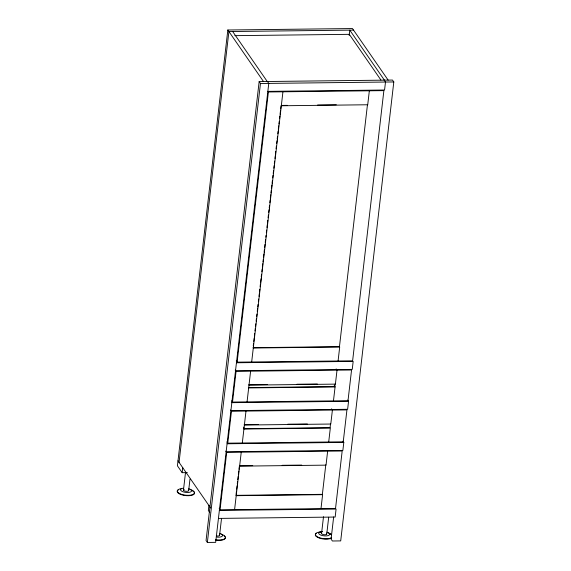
<?xml version="1.0" encoding="UTF-8"?>
<svg xmlns="http://www.w3.org/2000/svg" width="571" height="571" viewBox="0 0 571 571"><rect width="100%" height="100%" fill="white"/><g stroke="black" fill="none" stroke-linecap="round" stroke-linejoin="round"><path stroke-width="0.86" d="M388.13 80.104L352.457 28.55L227.836 29.999L177.417 465.808L182.17 472.681L187.359 472.624M179.058 462.367L228.907 31.548L353.528 30.099M177.531 492.388L177.574 492.002M182.17 472.681L182.749 467.692M183.477 490.032L185.518 472.41M188.658 490.56L189.986 479.105M208.907 505.499L208.329 510.488L209.757 512.551M333.65 516.955L331.087 539.103L332.393 540.994L340.701 540.901L393.804 81.946L392.498 80.054L259.155 81.603L206.052 540.559L207.359 542.45L215.667 542.35L268.77 83.395L267.464 81.503M207.359 542.45L260.462 83.494L259.155 81.603M226.701 452.353L342.179 451.004L335.534 508.475L220.049 509.817L226.701 452.353L225.83 451.09M231.455 411.241L346.94 409.899L343.242 441.826L227.765 443.175L231.455 411.241L230.584 409.985M236.073 371.336L351.558 369.994L348.003 400.721L232.518 402.063L236.073 371.336L235.202 370.072M237.136 362.157L268.399 91.967L383.876 90.625L352.621 360.815L237.136 362.157L236.266 360.893M219.578 535.241L221.519 518.489M236.073 494.472L236.473 490.996M236.672 489.261L237.072 485.785M237.279 484.044L237.579 481.439M237.779 479.704L238.178 476.228M238.378 474.494L238.785 471.018M238.985 469.283L239.285 466.671M243.867 427.094L243.681 428.693L330.081 427.686L330.545 423.696M253.26 345.905L253.567 343.257M253.774 341.487L254.181 337.946M254.388 336.183L254.695 333.528M255.001 330.873L255.308 328.225M255.508 326.455L255.815 323.8M256.122 321.152L256.429 318.497M256.636 316.734L256.943 314.079M257.25 311.423L257.557 308.775M257.764 307.005L258.071 304.35M258.377 301.702L258.684 299.047M258.991 296.392L259.298 293.744M259.498 291.974L259.805 289.326M260.112 286.671L260.419 284.015M260.626 282.252L261.033 278.712M261.24 276.942L261.547 274.294M261.853 271.639L262.16 268.991M262.367 267.221L262.774 263.681M262.981 261.918L263.281 259.263M263.488 257.492L263.895 253.959M264.102 252.189L264.409 249.534M264.616 247.771L265.023 244.231M265.23 242.461L265.536 239.813M265.843 237.158L266.043 235.388M266.35 232.74L266.657 230.084M266.964 227.436L267.271 224.781M267.478 223.011L267.785 220.363M268.092 217.708L268.399 215.053M268.705 212.405L269.012 209.75M269.219 207.98L269.526 205.332M269.833 202.676L270.14 200.028M270.34 198.258L270.754 194.718M270.954 192.955L271.261 190.3M271.468 188.53L271.875 184.997M272.082 183.227L272.388 180.579M272.695 177.924L273.002 175.268M273.209 173.505L273.516 170.85M273.823 168.195L274.13 165.547M274.33 163.777L274.637 161.122M274.944 158.474L275.251 155.819M275.458 154.049L275.764 151.401M276.071 148.745L276.378 146.097M276.685 143.442L276.992 140.787M277.199 139.024L277.506 136.369M277.813 133.714L278.12 131.066M278.32 129.296L278.734 125.763M278.933 123.993L279.24 121.338M279.547 118.689L279.854 116.034M280.061 114.264L280.468 110.731M280.675 108.961L280.982 106.306M234.588 509.653L241.24 452.182M242.304 443.003L245.994 411.077M247.057 401.898L250.612 371.164M251.675 361.985L282.938 91.803M349.174 35.445L349.787 30.142L384.397 80.147M325.791 464.801L322.372 494.336L235.973 495.342M335.163 383.783L334.842 386.581L248.435 387.581M367.488 104.422L339.459 346.668L253.053 347.675M320.995 508.647L322.608 494.679L236.208 495.685M327.64 451.176L326.027 465.144L239.627 466.15M328.703 441.997L330.324 428.029L243.917 429.035M333.464 400.892L335.077 386.924L334.206 385.661M338.082 360.979L339.695 347.011L253.296 348.017M369.337 90.796L367.724 104.764L281.325 105.771M321.566 533.464L323.507 516.719M326.755 533.992L328.689 517.247M342.928 441.162L343.799 442.418L342.871 450.405L226.145 451.761M347.682 400.05L348.553 401.313L347.632 409.293L230.905 410.656M234.824 35.659L349.302 34.331L380.9 79.99M260.462 83.494L393.804 81.946M267.849 91.381L384.568 90.018L385.496 82.038L384.19 80.147M281.082 105.428L287.32 105.349M317.604 105L336.312 104.786M236.444 362.763L353.171 361.407L352.25 369.387L235.523 370.743M248.763 384.79L267.464 384.576M296.863 384.233L317.348 383.99M248.999 385.132L335.398 384.126L337.018 370.158L336.148 368.902M248.678 387.93L335.077 386.924M231.826 402.669L348.553 401.313M244.145 424.703L258.392 424.531M287.791 424.189L307.384 423.967M244.381 425.045L330.78 424.039L332.401 410.071L331.53 408.807M227.072 443.774L343.799 442.418M239.385 465.808L252.746 465.65M282.145 465.308L301.738 465.079M219.357 510.424L336.083 509.068L335.163 517.048L218.436 518.411M232.647 31.505L267.257 81.51M227.836 29.999L263.517 81.553M231.648 400.806L232.518 402.063M226.894 441.911L227.765 443.175M219.178 508.561L220.049 509.817M177.988 460.818L210.656 508.026M188.323 490.025A2.605 0.992 6.6 0 1 187.345 491.288L186.724 491.331A2.605 0.992 6.6 0 1 183.569 489.782M183.833 489.568A2.605 0.992 6.6 0 1 184.247 489.404M190.072 489.411A8.693 3.312 6.6 0 1 192.598 494.664A8.693 3.312 6.6 0 1 179.358 493.444A8.693 3.312 6.6 0 1 181.435 488.612M194.475 493.087A8.693 3.312 6.6 0 1 183.741 495.314A8.693 3.312 6.6 0 1 178.28 489.932M191.842 490.489A8.693 3.312 6.6 0 1 194.147 492.195M188.751 488.697A5.56 2.12 6.6 0 1 190.364 492.059A5.56 2.12 6.6 0 1 181.892 491.281A5.56 2.12 6.6 0 1 183.22 488.191M326.412 533.457A2.605 0.992 6.6 0 1 325.441 534.727L324.813 534.763A2.605 0.992 6.6 0 1 321.659 533.214M331.487 538.089A8.693 3.312 6.6 0 1 319.739 538.225A8.693 3.312 6.6 0 1 316.37 533.364M319.482 532.429A8.693 3.312 6.6 0 1 320.838 532.308M329.931 533.921A8.693 3.312 6.6 0 1 331.337 534.741M331.53 537.704A8.693 3.312 6.6 0 1 317.447 536.876A8.693 3.312 6.6 0 1 320.881 531.922M328.168 532.843A8.693 3.312 6.6 0 1 331.38 534.356M326.84 532.129A5.56 2.12 6.6 0 1 328.132 535.605A5.56 2.12 6.6 0 1 319.417 534.356A5.56 2.12 6.6 0 1 322.636 531.53M219.5 534.97A2.605 0.992 6.6 0 1 218.265 535.969L217.644 536.005A2.605 0.992 6.6 0 1 216.302 535.869M225.395 537.768A8.693 3.312 6.6 0 1 215.395 540.123M224.167 535.991A8.693 3.312 6.6 0 1 225.067 536.876M220.991 534.085A8.693 3.312 6.6 0 1 224.967 538.474A8.693 3.312 6.6 0 1 215.445 539.738M219.671 533.378A5.56 2.12 6.6 0 1 222.355 536.019A5.56 2.12 6.6 0 1 217.08 537.118"/></g></svg>
